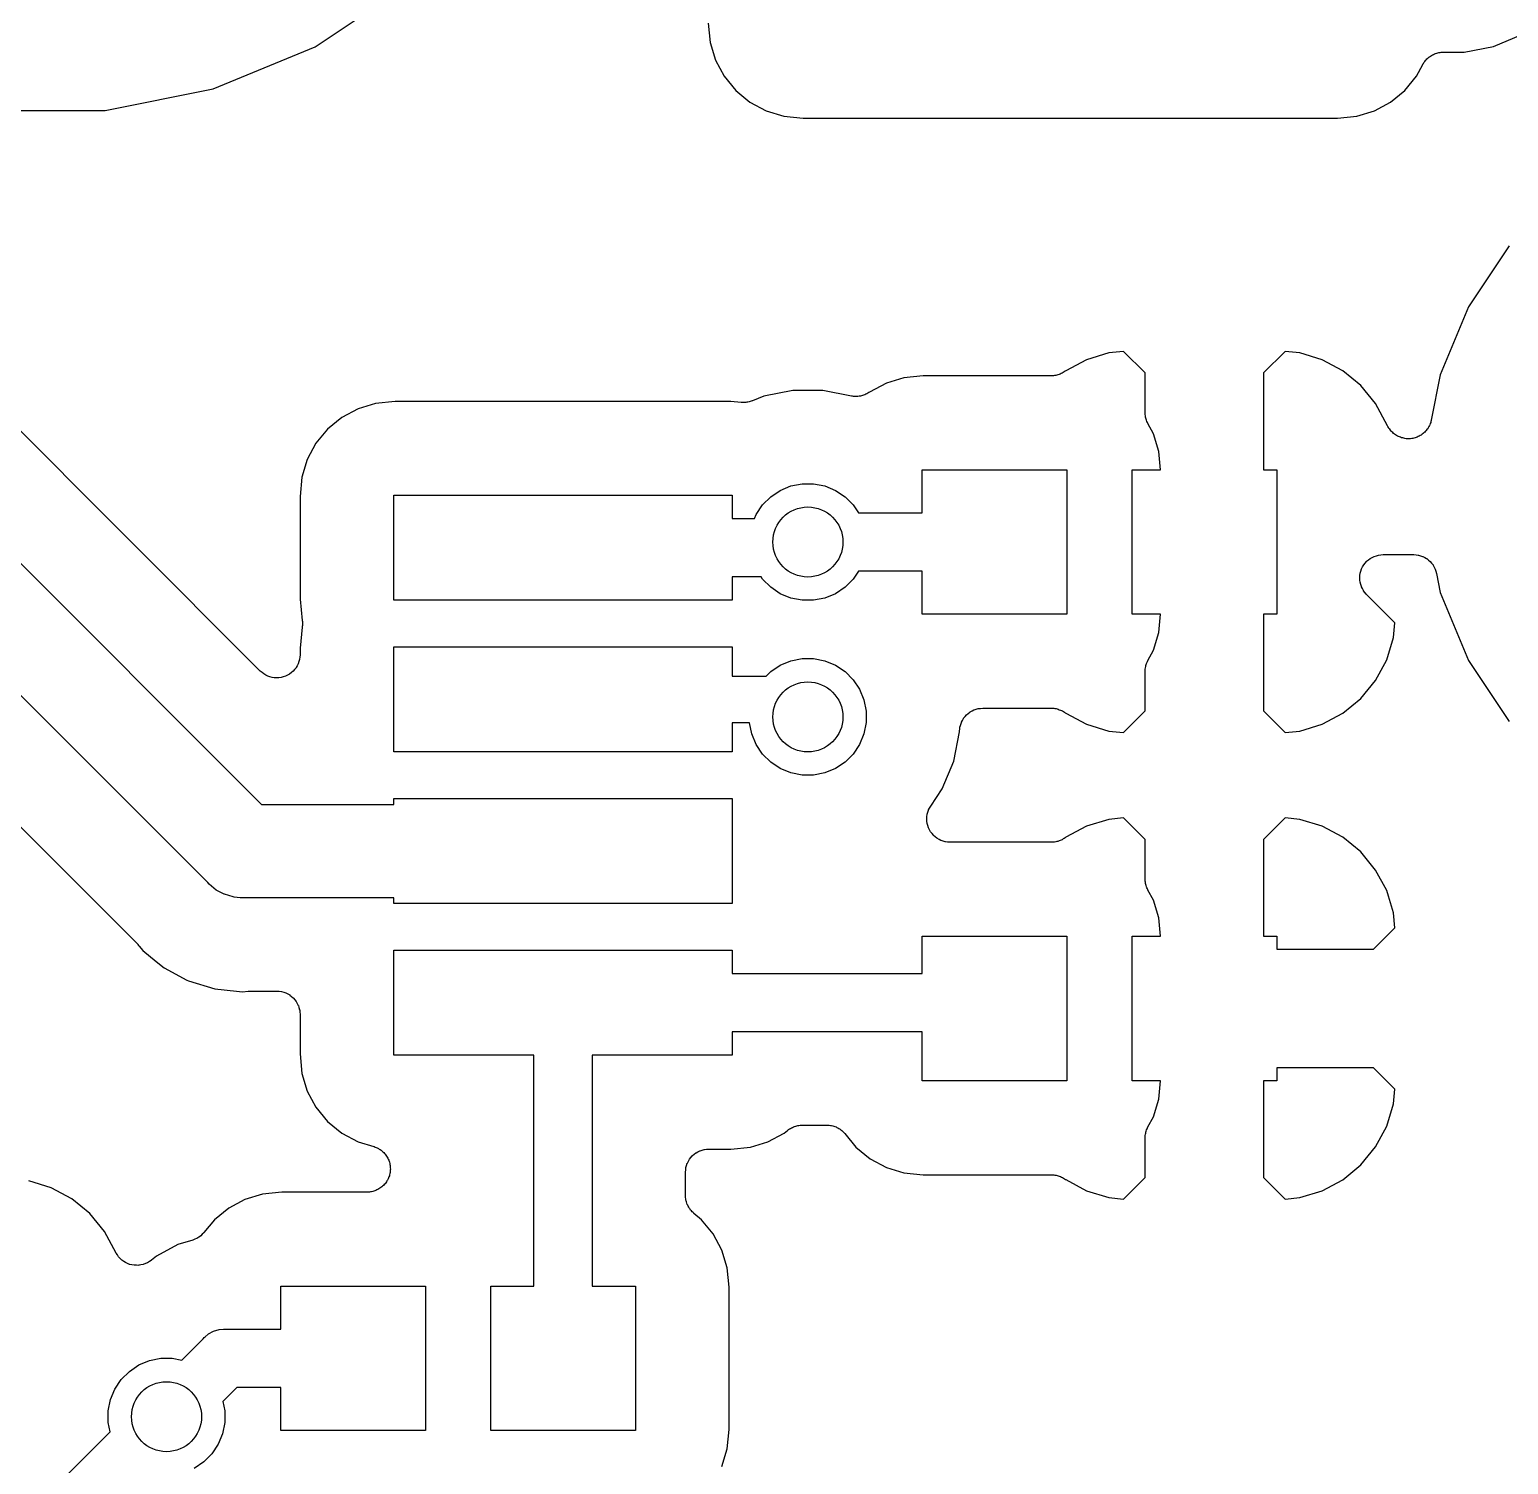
# Model space of a CAD drawing. Extents: x 4.8 to 7.88, y -6.14 to -3.94.
# Drawn here: x 6.0792 to 6.3289, y -5.3033 to -5.0611 of the extents above; entities that cross this region are included whole.
import ezdxf

# ---------------------------------------------------------------- set-up
doc = ezdxf.new("R2010")
doc.units = 0
doc.header["$MEASUREMENT"] = 0
doc.layers.add('BLACK', color=7, linetype='CONTINUOUS')

msp = doc.modelspace()

# ---------------------------------------------------------------- linework, layer by layer
at = {"layer": 'BLACK', "linetype": 'CONTINUOUS'}
for p, q in [((6.11818, -5.16942), (5.97271, -5.02394)), ((5.96057, -5.03408), (6.11842, -5.19193)), ((6.10932, -5.2051), (5.95571, -5.05149)), ((6.12743, -5.06405), (6.14291, -5.05371)), ((6.1938, -5.06004), (6.19413, -5.06332)), ((6.32636, -5.06398), (6.33102, -5.06205)), ((6.11024, -5.07117), (6.12743, -5.06405)), ((6.19413, -5.06332), (6.19503, -5.06629)), ((6.31678, -5.06512), (6.31696, -5.06509)), ((6.31696, -5.06509), (6.31712, -5.06504)), ((6.31712, -5.06504), (6.31733, -5.06502)), ((6.31733, -5.06502), (6.31754, -5.06498)), ((6.31754, -5.06498), (6.31771, -5.06498)), ((6.31771, -5.06498), (6.31789, -5.06496)), ((6.31789, -5.06496), (6.32142, -5.06496)), ((6.32142, -5.06496), (6.32636, -5.06398)), ((6.19503, -5.06629), (6.19649, -5.06903)), ((6.31335, -5.06903), (6.31442, -5.06704)), ((6.31442, -5.06704), (6.31444, -5.06699)), ((6.31444, -5.06699), (6.31454, -5.06685)), ((6.31454, -5.06685), (6.31462, -5.0667)), ((6.31462, -5.0667), (6.31476, -5.06653)), ((6.31476, -5.06653), (6.31488, -5.06636)), ((6.31488, -5.06636), (6.315, -5.06624)), ((6.315, -5.06624), (6.31511, -5.0661)), ((6.31511, -5.0661), (6.31528, -5.06597)), ((6.31528, -5.06597), (6.31543, -5.06582)), ((6.31543, -5.06582), (6.31557, -5.06573)), ((6.31557, -5.06573), (6.31571, -5.06562)), ((6.31571, -5.06562), (6.31589, -5.06552)), ((6.31589, -5.06552), (6.31607, -5.0654)), ((6.31607, -5.0654), (6.31623, -5.06534)), ((6.31623, -5.06534), (6.31639, -5.06526)), ((6.31639, -5.06526), (6.31659, -5.0652)), ((6.31659, -5.0652), (6.31678, -5.06512)), ((6.19649, -5.06903), (6.19846, -5.07143)), ((6.31139, -5.07143), (6.31335, -5.06903)), ((6.09198, -5.0748), (6.11024, -5.07117)), ((6.19846, -5.07143), (6.20085, -5.07339)), ((6.30899, -5.07339), (6.31139, -5.07143)), ((6.07337, -5.0748), (6.09198, -5.0748)), ((6.20085, -5.07339), (6.20359, -5.07486)), ((6.20359, -5.07486), (6.20656, -5.07576)), ((6.30328, -5.07576), (6.30625, -5.07486)), ((6.30625, -5.07486), (6.30899, -5.07339)), ((6.20656, -5.07576), (6.20984, -5.07608)), ((6.20984, -5.07608), (6.3, -5.07608)), ((6.3, -5.07608), (6.30328, -5.07576)), ((6.32902, -5.09764), (6.32213, -5.10796)), ((6.32213, -5.10796), (6.31738, -5.11942)), ((6.25766, -5.11687), (6.25419, -5.11872)), ((6.26143, -5.11572), (6.25766, -5.11687)), ((6.26392, -5.11548), (6.26143, -5.11572)), ((6.26756, -5.11911), (6.26392, -5.11548)), ((6.29119, -5.11548), (6.28756, -5.11911)), ((6.29368, -5.11572), (6.29119, -5.11548)), ((6.29745, -5.11687), (6.29368, -5.11572)), ((6.30093, -5.11872), (6.29745, -5.11687)), ((6.22683, -5.11991), (6.22387, -5.12081)), ((6.23011, -5.11959), (6.22683, -5.11991)), ((6.25172, -5.11959), (6.23011, -5.11959)), ((6.25189, -5.11957), (6.25172, -5.11959)), ((6.25207, -5.11957), (6.25189, -5.11957)), ((6.25228, -5.11954), (6.25207, -5.11957)), ((6.25249, -5.11951), (6.25228, -5.11954)), ((6.25265, -5.11947), (6.25249, -5.11951)), ((6.25282, -5.11943), (6.25265, -5.11947)), ((6.25302, -5.11935), (6.25282, -5.11943)), ((6.25322, -5.11929), (6.25302, -5.11935)), ((6.25338, -5.11921), (6.25322, -5.11929)), ((6.25353, -5.11915), (6.25338, -5.11921)), ((6.25371, -5.11903), (6.25353, -5.11915)), ((6.2539, -5.11893), (6.25371, -5.11903)), ((6.25404, -5.11882), (6.2539, -5.11893)), ((6.25418, -5.11873), (6.25404, -5.11882)), ((6.25419, -5.11872), (6.25418, -5.11873)), ((6.26756, -5.12579), (6.26756, -5.11911)), ((6.28756, -5.11911), (6.28756, -5.13543)), ((6.30397, -5.12122), (6.30093, -5.11872)), ((6.31738, -5.11942), (6.31586, -5.12705)), ((6.20811, -5.12205), (6.20317, -5.12303)), ((6.21315, -5.12205), (6.20811, -5.12205)), ((6.21797, -5.12301), (6.21315, -5.12205)), ((6.22091, -5.12243), (6.22073, -5.12253)), ((6.22104, -5.12232), (6.22091, -5.12243)), ((6.22387, -5.12081), (6.22104, -5.12232)), ((6.30647, -5.12427), (6.30397, -5.12122)), ((6.13766, -5.12424), (6.13469, -5.12514)), ((6.14094, -5.12392), (6.13766, -5.12424)), ((6.19764, -5.12392), (6.14094, -5.12392)), ((6.19939, -5.12409), (6.19764, -5.12392)), ((6.19956, -5.12409), (6.19939, -5.12409)), ((6.19973, -5.12411), (6.19956, -5.12409)), ((6.19994, -5.12409), (6.19973, -5.12411)), ((6.20016, -5.12409), (6.19994, -5.12409)), ((6.20032, -5.12406), (6.20016, -5.12409)), ((6.20049, -5.12405), (6.20032, -5.12406)), ((6.2007, -5.12399), (6.20049, -5.12405)), ((6.20091, -5.12394), (6.2007, -5.12399)), ((6.20107, -5.12388), (6.20091, -5.12394)), ((6.20123, -5.12383), (6.20107, -5.12388)), ((6.20128, -5.12381), (6.20123, -5.12383)), ((6.20317, -5.12303), (6.20128, -5.12381)), ((6.21814, -5.12302), (6.21797, -5.12301)), ((6.21831, -5.12306), (6.21814, -5.12302)), ((6.21852, -5.12306), (6.21831, -5.12306)), ((6.21874, -5.12308), (6.21852, -5.12306)), ((6.21891, -5.12306), (6.21874, -5.12308)), ((6.21908, -5.12307), (6.21891, -5.12306)), ((6.21929, -5.12303), (6.21908, -5.12307)), ((6.2195, -5.12301), (6.21929, -5.12303)), ((6.21967, -5.12296), (6.2195, -5.12301)), ((6.21984, -5.12293), (6.21967, -5.12296)), ((6.22003, -5.12285), (6.21984, -5.12293)), ((6.22024, -5.12279), (6.22003, -5.12285)), ((6.22039, -5.12271), (6.22024, -5.12279)), ((6.22055, -5.12264), (6.22039, -5.12271)), ((6.22073, -5.12253), (6.22055, -5.12264)), ((6.30849, -5.12803), (6.30647, -5.12427)), ((6.13196, -5.12661), (6.12956, -5.12857)), ((6.13469, -5.12514), (6.13196, -5.12661)), ((6.26758, -5.12596), (6.26756, -5.12579)), ((6.26757, -5.12613), (6.26758, -5.12596)), ((6.26761, -5.12634), (6.26757, -5.12613)), ((6.26763, -5.12655), (6.26761, -5.12634)), ((6.26768, -5.12672), (6.26763, -5.12655)), ((6.26771, -5.12688), (6.26768, -5.12672)), ((6.26779, -5.12708), (6.26771, -5.12688)), ((6.26786, -5.12729), (6.26779, -5.12708)), ((6.26794, -5.12744), (6.26786, -5.12729)), ((6.268, -5.1276), (6.26794, -5.12744)), ((6.31576, -5.12747), (6.31568, -5.12765)), ((6.3158, -5.12728), (6.31576, -5.12747)), ((6.31585, -5.12711), (6.3158, -5.12728)), ((6.31586, -5.12705), (6.31585, -5.12711)), ((6.12956, -5.12857), (6.12759, -5.13097)), ((6.26802, -5.12764), (6.268, -5.1276)), ((6.26895, -5.12938), (6.26802, -5.12764)), ((6.26985, -5.13235), (6.26895, -5.12938)), ((6.30853, -5.12814), (6.30849, -5.12803)), ((6.30863, -5.12829), (6.30853, -5.12814)), ((6.30872, -5.12846), (6.30863, -5.12829)), ((6.30885, -5.12861), (6.30872, -5.12846)), ((6.30896, -5.12878), (6.30885, -5.12861)), ((6.30909, -5.12891), (6.30896, -5.12878)), ((6.30921, -5.12905), (6.30909, -5.12891)), ((6.30936, -5.12918), (6.30921, -5.12905)), ((6.3095, -5.12932), (6.30936, -5.12918)), ((6.30965, -5.12943), (6.3095, -5.12932)), ((6.3098, -5.12955), (6.30965, -5.12943)), ((6.30997, -5.12964), (6.3098, -5.12955)), ((6.31014, -5.12975), (6.30997, -5.12964)), ((6.31031, -5.12982), (6.31014, -5.12975)), ((6.31047, -5.12991), (6.31031, -5.12982)), ((6.31066, -5.12997), (6.31047, -5.12991)), ((6.31084, -5.13005), (6.31066, -5.12997)), ((6.31329, -5.12999), (6.31312, -5.13006)), ((6.31347, -5.12993), (6.31329, -5.12999)), ((6.31365, -5.12984), (6.31347, -5.12993)), ((6.31383, -5.12977), (6.31365, -5.12984)), ((6.31399, -5.12967), (6.31383, -5.12977)), ((6.31416, -5.12958), (6.31399, -5.12967)), ((6.31431, -5.12946), (6.31416, -5.12958)), ((6.31447, -5.12935), (6.31431, -5.12946)), ((6.31461, -5.12922), (6.31447, -5.12935)), ((6.31475, -5.1291), (6.31461, -5.12922)), ((6.31488, -5.12895), (6.31475, -5.1291)), ((6.31502, -5.12881), (6.31488, -5.12895)), ((6.31513, -5.12865), (6.31502, -5.12881)), ((6.31525, -5.12851), (6.31513, -5.12865)), ((6.31534, -5.12834), (6.31525, -5.12851)), ((6.31546, -5.12817), (6.31534, -5.12834)), ((6.31553, -5.128), (6.31546, -5.12817)), ((6.31562, -5.12784), (6.31553, -5.128)), ((6.31568, -5.12765), (6.31562, -5.12784)), ((6.12759, -5.13097), (6.12613, -5.13371)), ((6.27015, -5.13543), (6.26985, -5.13235)), ((6.31103, -5.13008), (6.31084, -5.13005)), ((6.31121, -5.13014), (6.31103, -5.13008)), ((6.3114, -5.13016), (6.31121, -5.13014)), ((6.3116, -5.1302), (6.3114, -5.13016)), ((6.31178, -5.1302), (6.3116, -5.1302)), ((6.31197, -5.13022), (6.31178, -5.1302)), ((6.31217, -5.1302), (6.31197, -5.13022)), ((6.31237, -5.1302), (6.31217, -5.1302)), ((6.31255, -5.13017), (6.31237, -5.1302)), ((6.31274, -5.13015), (6.31255, -5.13017)), ((6.31293, -5.1301), (6.31274, -5.13015)), ((6.31312, -5.13006), (6.31293, -5.1301)), ((6.12613, -5.13371), (6.12523, -5.13668)), ((6.12523, -5.13668), (6.1249, -5.13996)), ((6.22992, -5.14272), (6.22992, -5.13543)), ((6.22992, -5.13543), (6.25433, -5.13543)), ((6.25433, -5.13543), (6.25433, -5.15984)), ((6.26535, -5.15984), (6.26535, -5.13543)), ((6.26535, -5.13543), (6.27015, -5.13543)), ((6.28756, -5.13543), (6.28976, -5.13543)), ((6.28976, -5.13543), (6.28976, -5.15984)), ((6.1249, -5.13996), (6.1249, -5.15729)), ((6.14075, -5.15748), (6.14075, -5.13976)), ((6.14075, -5.13976), (6.19783, -5.13976)), ((6.19783, -5.13976), (6.19783, -5.1437)), ((6.20436, -5.13999), (6.20597, -5.13892)), ((6.20597, -5.13892), (6.20776, -5.13817)), ((6.20776, -5.13817), (6.20966, -5.1378)), ((6.20966, -5.1378), (6.2116, -5.1378)), ((6.2116, -5.1378), (6.2135, -5.13817)), ((6.2135, -5.13817), (6.21529, -5.13892)), ((6.21529, -5.13892), (6.2169, -5.13999)), ((6.20191, -5.14298), (6.20298, -5.14136)), ((6.20298, -5.14136), (6.20436, -5.13999)), ((6.2169, -5.13999), (6.21828, -5.14136)), ((6.21828, -5.14136), (6.21918, -5.14272)), ((6.19783, -5.1437), (6.20161, -5.1437)), ((6.20161, -5.1437), (6.20191, -5.14298)), ((6.21918, -5.14272), (6.22992, -5.14272)), ((6.30623, -5.15006), (6.30659, -5.14995)), ((6.30659, -5.14995), (6.30695, -5.14984)), ((6.30695, -5.14984), (6.30696, -5.14984)), ((6.30696, -5.14984), (6.30697, -5.14984)), ((6.30697, -5.14984), (6.30734, -5.1498)), ((6.30734, -5.1498), (6.30772, -5.14976)), ((6.30772, -5.14976), (6.31288, -5.14976)), ((6.31288, -5.14976), (6.3129, -5.14976)), ((6.3129, -5.14976), (6.3129, -5.14976)), ((6.3129, -5.14976), (6.3129, -5.14976)), ((6.3129, -5.14976), (6.31293, -5.14976)), ((6.31293, -5.14976), (6.3133, -5.14981)), ((6.3133, -5.14981), (6.31366, -5.14984)), ((6.31366, -5.14984), (6.31368, -5.14985)), ((6.31368, -5.14985), (6.31369, -5.14985)), ((6.31369, -5.14985), (6.31405, -5.14996)), ((6.31405, -5.14996), (6.3144, -5.15007)), ((6.30397, -5.15254), (6.30409, -5.15218)), ((6.30409, -5.15216), (6.30427, -5.15183)), ((6.30409, -5.15217), (6.30409, -5.15216)), ((6.30409, -5.15218), (6.30409, -5.15217)), ((6.30427, -5.15183), (6.30445, -5.1515)), ((6.30445, -5.1515), (6.30446, -5.15149)), ((6.30446, -5.15149), (6.30471, -5.15119)), ((6.30446, -5.15149), (6.30446, -5.15149)), ((6.30471, -5.15119), (6.30494, -5.15091)), ((6.30494, -5.15091), (6.30495, -5.1509)), ((6.30495, -5.1509), (6.30525, -5.15066)), ((6.30495, -5.1509), (6.30495, -5.1509)), ((6.30525, -5.15066), (6.30554, -5.15042)), ((6.30554, -5.15042), (6.30555, -5.15041)), ((6.30554, -5.15042), (6.30554, -5.15042)), ((6.30555, -5.15041), (6.30588, -5.15024)), ((6.30588, -5.15024), (6.30622, -5.15006)), ((6.30622, -5.15006), (6.30622, -5.15006)), ((6.30622, -5.15006), (6.30623, -5.15006)), ((6.3144, -5.15007), (6.31441, -5.15008)), ((6.31441, -5.15008), (6.31443, -5.15008)), ((6.31443, -5.15008), (6.31475, -5.15026)), ((6.31475, -5.15026), (6.31507, -5.15044)), ((6.31507, -5.15044), (6.31509, -5.15044)), ((6.31509, -5.15044), (6.3151, -5.15045)), ((6.3151, -5.15045), (6.31538, -5.15069)), ((6.31538, -5.15069), (6.31567, -5.15092)), ((6.31567, -5.15092), (6.31568, -5.15094)), ((6.31568, -5.15094), (6.31569, -5.15095)), ((6.31569, -5.15095), (6.31592, -5.15123)), ((6.31592, -5.15123), (6.31615, -5.15152)), ((6.31615, -5.15152), (6.31616, -5.15153)), ((6.31616, -5.15153), (6.31617, -5.15155)), ((6.31617, -5.15155), (6.31634, -5.15187)), ((6.31634, -5.15187), (6.31651, -5.1522)), ((6.31651, -5.1522), (6.31652, -5.15221)), ((6.31652, -5.15221), (6.31653, -5.15223)), ((6.31653, -5.15223), (6.31663, -5.15258)), ((6.20274, -5.15354), (6.19783, -5.15354)), ((6.19783, -5.15354), (6.19783, -5.15748)), ((6.20298, -5.15391), (6.20274, -5.15354)), ((6.20436, -5.15528), (6.20298, -5.15391)), ((6.21828, -5.15391), (6.2169, -5.15528)), ((6.21918, -5.15256), (6.21828, -5.15391)), ((6.22992, -5.15256), (6.21918, -5.15256)), ((6.22992, -5.15984), (6.22992, -5.15256)), ((6.30378, -5.15366), (6.30382, -5.15329)), ((6.30378, -5.15367), (6.30378, -5.15366)), ((6.30381, -5.15406), (6.30378, -5.15367)), ((6.30378, -5.15367), (6.30378, -5.15367)), ((6.30385, -5.15443), (6.30381, -5.15406)), ((6.30382, -5.15329), (6.30386, -5.15291)), ((6.30385, -5.15444), (6.30385, -5.15443)), ((6.30385, -5.15443), (6.30385, -5.15443)), ((6.30396, -5.1548), (6.30385, -5.15444)), ((6.30386, -5.1529), (6.30397, -5.15254)), ((6.30386, -5.15291), (6.30386, -5.1529)), ((6.30386, -5.1529), (6.30386, -5.1529)), ((6.30406, -5.15516), (6.30396, -5.1548)), ((6.31663, -5.15258), (6.31674, -5.15293)), ((6.31674, -5.15293), (6.31738, -5.15617)), ((6.1249, -5.15729), (6.12526, -5.16088)), ((6.20597, -5.15636), (6.20436, -5.15528)), ((6.20776, -5.1571), (6.20597, -5.15636)), ((6.20966, -5.15748), (6.20776, -5.1571)), ((6.2135, -5.1571), (6.2116, -5.15748)), ((6.21529, -5.15636), (6.2135, -5.1571)), ((6.2169, -5.15528), (6.21529, -5.15636)), ((6.30406, -5.15517), (6.30406, -5.15516)), ((6.30407, -5.15518), (6.30406, -5.15517)), ((6.30424, -5.1555), (6.30407, -5.15518)), ((6.30441, -5.15585), (6.30424, -5.1555)), ((6.30442, -5.15585), (6.30441, -5.15585)), ((6.30442, -5.15586), (6.30442, -5.15585)), ((6.30466, -5.15615), (6.30442, -5.15586)), ((6.30489, -5.15645), (6.30466, -5.15615)), ((6.3049, -5.15645), (6.30489, -5.15645)), ((6.3049, -5.15646), (6.3049, -5.15645)), ((6.30493, -5.15648), (6.3049, -5.15646)), ((6.3049, -5.15646), (6.3049, -5.15646)), ((6.30972, -5.16127), (6.30493, -5.15648)), ((6.31738, -5.15617), (6.32213, -5.16763)), ((6.19783, -5.15748), (6.14075, -5.15748)), ((6.2116, -5.15748), (6.20966, -5.15748)), ((6.25433, -5.15984), (6.22992, -5.15984)), ((6.27015, -5.15984), (6.26535, -5.15984)), ((6.26985, -5.16293), (6.27015, -5.15984)), ((6.28976, -5.15984), (6.28756, -5.15984)), ((6.28756, -5.15984), (6.28756, -5.17616)), ((6.12526, -5.16199), (6.1249, -5.16555)), ((6.12526, -5.16088), (6.12529, -5.16104)), ((6.12528, -5.16185), (6.12526, -5.16199)), ((6.12529, -5.16181), (6.12528, -5.16183)), ((6.12528, -5.16183), (6.12528, -5.16185)), ((6.12529, -5.16104), (6.12529, -5.16106)), ((6.12529, -5.16106), (6.12529, -5.16108)), ((6.12529, -5.16108), (6.12529, -5.16144)), ((6.12529, -5.16144), (6.12529, -5.16181)), ((6.30947, -5.16376), (6.30972, -5.16127)), ((6.26895, -5.1659), (6.26985, -5.16293)), ((6.30833, -5.16753), (6.30947, -5.16376)), ((6.12486, -5.16708), (6.12482, -5.16744)), ((6.12482, -5.16744), (6.12482, -5.16745)), ((6.1249, -5.16669), (6.12486, -5.16708)), ((6.1249, -5.16555), (6.1249, -5.16664)), ((6.1249, -5.16664), (6.1249, -5.16668)), ((6.1249, -5.16668), (6.1249, -5.16668)), ((6.1249, -5.16668), (6.1249, -5.16668)), ((6.1249, -5.16668), (6.1249, -5.16669)), ((6.14075, -5.18307), (6.14075, -5.16535)), ((6.14075, -5.16535), (6.19783, -5.16535)), ((6.19783, -5.16535), (6.19783, -5.17028)), ((6.20776, -5.1677), (6.20966, -5.16732)), ((6.20966, -5.16732), (6.2116, -5.16732)), ((6.2116, -5.16732), (6.2135, -5.1677)), ((6.26802, -5.16763), (6.26895, -5.1659)), ((6.11848, -5.16966), (6.11818, -5.16942)), ((6.11877, -5.1699), (6.11848, -5.16966)), ((6.11877, -5.16991), (6.11877, -5.1699)), ((6.11878, -5.16991), (6.11877, -5.16991)), ((6.11911, -5.17009), (6.11878, -5.16991)), ((6.12312, -5.16993), (6.12279, -5.17011)), ((6.12313, -5.16993), (6.12312, -5.16993)), ((6.12344, -5.16968), (6.12313, -5.16993)), ((6.12313, -5.16993), (6.12313, -5.16993)), ((6.12372, -5.16945), (6.12344, -5.16968)), ((6.12373, -5.16945), (6.12372, -5.16945)), ((6.12398, -5.16915), (6.12373, -5.16944)), ((6.12373, -5.16944), (6.12373, -5.16945)), ((6.12422, -5.16886), (6.12398, -5.16915)), ((6.1244, -5.16853), (6.12422, -5.16885)), ((6.12422, -5.16885), (6.12422, -5.16886)), ((6.12422, -5.16886), (6.12422, -5.16886)), ((6.12459, -5.16819), (6.1244, -5.16853)), ((6.1247, -5.16783), (6.12459, -5.16818)), ((6.12459, -5.16818), (6.12459, -5.16818)), ((6.12459, -5.16818), (6.12459, -5.16819)), ((6.12482, -5.16746), (6.1247, -5.16783)), ((6.12482, -5.16745), (6.12482, -5.16746)), ((6.2036, -5.17028), (6.20436, -5.16952)), ((6.20436, -5.16952), (6.20597, -5.16844)), ((6.20597, -5.16844), (6.20776, -5.1677)), ((6.2135, -5.1677), (6.21529, -5.16844)), ((6.21529, -5.16844), (6.2169, -5.16952)), ((6.2169, -5.16952), (6.21828, -5.17089)), ((6.26756, -5.16943), (6.26758, -5.16926)), ((6.26756, -5.16949), (6.26756, -5.16943)), ((6.26756, -5.17616), (6.26756, -5.16949)), ((6.26758, -5.16909), (6.26762, -5.16888)), ((6.26758, -5.16926), (6.26758, -5.16909)), ((6.26762, -5.16888), (6.26765, -5.16867)), ((6.26765, -5.16867), (6.2677, -5.16851)), ((6.2677, -5.16851), (6.26773, -5.16834)), ((6.26773, -5.16834), (6.26781, -5.16814)), ((6.26781, -5.16814), (6.26788, -5.16794)), ((6.26788, -5.16794), (6.26796, -5.16779)), ((6.26796, -5.16779), (6.26802, -5.16763)), ((6.30647, -5.17101), (6.30833, -5.16753)), ((6.32213, -5.16763), (6.32902, -5.17795)), ((6.11944, -5.17027), (6.11911, -5.17009)), ((6.11945, -5.17027), (6.11944, -5.17027)), ((6.11981, -5.17038), (6.11945, -5.17027)), ((6.11945, -5.17027), (6.11945, -5.17027)), ((6.12018, -5.1705), (6.11981, -5.17038)), ((6.12019, -5.1705), (6.12018, -5.1705)), ((6.12018, -5.1705), (6.12018, -5.1705)), ((6.12056, -5.17054), (6.12019, -5.1705)), ((6.12094, -5.17058), (6.12056, -5.17054)), ((6.12095, -5.17058), (6.12094, -5.17058)), ((6.12133, -5.17054), (6.12095, -5.17058)), ((6.12095, -5.17058), (6.12095, -5.17058)), ((6.12171, -5.17051), (6.12133, -5.17054)), ((6.12172, -5.1705), (6.12171, -5.1705)), ((6.12171, -5.1705), (6.12171, -5.17051)), ((6.12208, -5.1704), (6.12172, -5.1705)), ((6.12244, -5.17029), (6.12208, -5.1704)), ((6.12245, -5.17029), (6.12244, -5.17029)), ((6.12246, -5.17028), (6.12245, -5.17029)), ((6.12279, -5.17011), (6.12246, -5.17028)), ((6.19783, -5.17028), (6.2036, -5.17028)), ((6.21828, -5.17089), (6.21935, -5.1725)), ((6.30397, -5.17405), (6.30647, -5.17101)), ((6.21935, -5.1725), (6.22009, -5.17429)), ((6.22009, -5.17429), (6.22047, -5.1762)), ((6.30093, -5.17655), (6.30397, -5.17405)), ((6.22047, -5.1762), (6.22047, -5.17813)), ((6.23672, -5.17775), (6.23689, -5.17742)), ((6.23689, -5.17742), (6.2369, -5.17741)), ((6.2369, -5.17741), (6.23691, -5.1774)), ((6.23691, -5.1774), (6.23715, -5.17711)), ((6.23715, -5.17711), (6.23738, -5.17683)), ((6.23738, -5.17683), (6.23739, -5.17682)), ((6.23739, -5.17682), (6.2374, -5.17681)), ((6.2374, -5.17681), (6.23769, -5.17658)), ((6.23769, -5.17658), (6.23798, -5.17634)), ((6.23798, -5.17634), (6.23799, -5.17634)), ((6.23799, -5.17634), (6.238, -5.17633)), ((6.238, -5.17633), (6.23833, -5.17616)), ((6.23833, -5.17616), (6.23866, -5.17598)), ((6.23866, -5.17598), (6.23867, -5.17598)), ((6.23867, -5.17598), (6.23868, -5.17597)), ((6.23868, -5.17597), (6.23904, -5.17587)), ((6.23904, -5.17587), (6.23939, -5.17576)), ((6.23939, -5.17576), (6.23941, -5.17576)), ((6.23941, -5.17576), (6.23942, -5.17576)), ((6.23942, -5.17576), (6.23979, -5.17572)), ((6.23979, -5.17572), (6.24016, -5.17569)), ((6.24016, -5.17569), (6.25172, -5.17569)), ((6.25172, -5.17569), (6.25178, -5.17569)), ((6.25178, -5.17569), (6.25195, -5.17571)), ((6.25195, -5.17571), (6.25212, -5.17571)), ((6.25212, -5.17571), (6.25233, -5.17575)), ((6.25233, -5.17575), (6.25254, -5.17577)), ((6.25254, -5.17577), (6.25271, -5.17582)), ((6.25271, -5.17582), (6.25287, -5.17586)), ((6.25287, -5.17586), (6.25307, -5.17594)), ((6.25307, -5.17594), (6.25328, -5.176)), ((6.25328, -5.176), (6.25343, -5.17609)), ((6.25343, -5.17609), (6.25358, -5.17615)), ((6.25358, -5.17615), (6.25376, -5.17627)), ((6.25376, -5.17627), (6.25395, -5.17637)), ((6.25395, -5.17637), (6.25408, -5.17648)), ((6.25408, -5.17648), (6.25415, -5.17653)), ((6.25415, -5.17653), (6.25766, -5.17841)), ((6.26392, -5.1798), (6.26756, -5.17616)), ((6.28756, -5.17616), (6.29119, -5.1798)), ((6.29745, -5.17841), (6.30093, -5.17655)), ((6.20079, -5.17815), (6.19783, -5.17815)), ((6.19783, -5.17815), (6.19783, -5.18307)), ((6.20117, -5.18004), (6.20079, -5.17815)), ((6.22047, -5.17813), (6.22009, -5.18004)), ((6.23524, -5.18463), (6.23622, -5.17969)), ((6.23622, -5.17957), (6.23626, -5.1792)), ((6.23622, -5.17959), (6.23622, -5.17957)), ((6.23622, -5.1796), (6.23622, -5.17959)), ((6.23622, -5.17962), (6.23622, -5.1796)), ((6.23622, -5.1796), (6.23622, -5.1796)), ((6.23622, -5.17969), (6.23622, -5.17962)), ((6.23626, -5.1792), (6.2363, -5.17883)), ((6.2363, -5.17882), (6.23631, -5.1788)), ((6.2363, -5.17883), (6.2363, -5.17882)), ((6.23631, -5.1788), (6.23642, -5.17845)), ((6.23642, -5.17845), (6.23653, -5.1781)), ((6.23653, -5.17809), (6.23654, -5.17807)), ((6.23653, -5.1781), (6.23653, -5.17809)), ((6.23654, -5.17807), (6.23672, -5.17775)), ((6.25766, -5.17841), (6.26143, -5.17955)), ((6.26143, -5.17955), (6.26392, -5.1798)), ((6.29119, -5.1798), (6.29368, -5.17955)), ((6.29368, -5.17955), (6.29745, -5.17841)), ((6.20191, -5.18183), (6.20117, -5.18004)), ((6.20298, -5.18344), (6.20191, -5.18183)), ((6.21935, -5.18183), (6.21828, -5.18344)), ((6.22009, -5.18004), (6.21935, -5.18183)), ((6.19783, -5.18307), (6.14075, -5.18307)), ((6.20436, -5.18481), (6.20298, -5.18344)), ((6.20597, -5.18589), (6.20436, -5.18481)), ((6.2169, -5.18481), (6.21529, -5.18589)), ((6.21828, -5.18344), (6.2169, -5.18481)), ((6.23331, -5.18929), (6.23524, -5.18463)), ((6.20776, -5.18663), (6.20597, -5.18589)), ((6.20966, -5.18701), (6.20776, -5.18663)), ((6.2116, -5.18701), (6.20966, -5.18701)), ((6.2135, -5.18663), (6.2116, -5.18701)), ((6.21529, -5.18589), (6.2135, -5.18663)), ((6.07148, -5.18953), (6.0975, -5.21555)), ((6.23136, -5.19221), (6.23331, -5.18929)), ((6.11842, -5.19193), (6.14075, -5.19193)), ((6.14075, -5.19193), (6.14075, -5.19094)), ((6.14075, -5.19094), (6.19783, -5.19094)), ((6.19783, -5.19094), (6.19783, -5.20866)), ((6.23118, -5.19254), (6.23136, -5.19221)), ((6.23069, -5.19437), (6.23073, -5.19399)), ((6.23069, -5.19438), (6.2307, -5.19437)), ((6.2307, -5.19437), (6.23069, -5.19437)), ((6.23073, -5.19475), (6.23069, -5.19438)), ((6.23073, -5.19399), (6.23077, -5.19362)), ((6.23076, -5.19513), (6.23073, -5.19475)), ((6.23077, -5.1936), (6.23089, -5.19324)), ((6.23077, -5.19361), (6.23077, -5.1936)), ((6.23077, -5.19362), (6.23077, -5.19361)), ((6.23089, -5.19324), (6.231, -5.19288)), ((6.231, -5.19287), (6.23118, -5.19254)), ((6.231, -5.19288), (6.231, -5.19287)), ((6.231, -5.19288), (6.231, -5.19288)), ((6.26143, -5.19446), (6.25766, -5.19561)), ((6.26392, -5.19422), (6.26143, -5.19446)), ((6.26756, -5.19785), (6.26392, -5.19422)), ((6.29119, -5.19422), (6.28756, -5.19785)), ((6.29368, -5.19446), (6.29119, -5.19422)), ((6.29745, -5.19561), (6.29368, -5.19446)), ((6.23077, -5.19514), (6.23076, -5.19513)), ((6.23077, -5.19515), (6.23077, -5.19514)), ((6.23088, -5.19551), (6.23077, -5.19515)), ((6.23098, -5.19587), (6.23088, -5.19551)), ((6.23098, -5.19588), (6.23098, -5.19587)), ((6.23099, -5.19588), (6.23098, -5.19588)), ((6.23117, -5.19622), (6.23099, -5.19588)), ((6.23134, -5.19655), (6.23117, -5.19622)), ((6.23134, -5.19656), (6.23134, -5.19655)), ((6.23135, -5.19656), (6.23134, -5.19656)), ((6.23159, -5.19686), (6.23135, -5.19656)), ((6.23182, -5.19715), (6.23159, -5.19686)), ((6.23183, -5.19716), (6.23182, -5.19715)), ((6.23182, -5.19715), (6.23182, -5.19715)), ((6.23212, -5.1974), (6.23183, -5.19716)), ((6.23241, -5.19764), (6.23212, -5.1974)), ((6.25766, -5.19561), (6.25419, -5.19746)), ((6.30093, -5.19746), (6.29745, -5.19561)), ((6.23241, -5.19765), (6.23241, -5.19764)), ((6.23242, -5.19765), (6.23241, -5.19765)), ((6.23276, -5.19783), (6.23242, -5.19765)), ((6.23308, -5.19801), (6.23276, -5.19783)), ((6.23309, -5.19801), (6.23308, -5.19801)), ((6.2331, -5.19802), (6.23309, -5.19801)), ((6.23345, -5.19813), (6.2331, -5.19802)), ((6.23381, -5.19824), (6.23345, -5.19813)), ((6.23382, -5.19824), (6.23381, -5.19824)), ((6.23383, -5.19825), (6.23382, -5.19824)), ((6.2342, -5.19829), (6.23383, -5.19825)), ((6.23458, -5.19833), (6.2342, -5.19829)), ((6.23459, -5.19833), (6.23458, -5.19833)), ((6.23463, -5.19833), (6.23459, -5.19833)), ((6.23459, -5.19833), (6.23459, -5.19833)), ((6.23459, -5.19833), (6.23459, -5.19833)), ((6.25172, -5.19833), (6.23463, -5.19833)), ((6.25189, -5.19831), (6.25172, -5.19833)), ((6.25207, -5.19832), (6.25189, -5.19831)), ((6.25228, -5.19828), (6.25207, -5.19832)), ((6.25249, -5.19825), (6.25228, -5.19828)), ((6.25265, -5.19821), (6.25249, -5.19825)), ((6.25282, -5.19817), (6.25265, -5.19821)), ((6.25302, -5.19809), (6.25282, -5.19817)), ((6.25322, -5.19803), (6.25302, -5.19809)), ((6.25338, -5.19795), (6.25322, -5.19803)), ((6.25353, -5.19789), (6.25338, -5.19795)), ((6.25371, -5.19777), (6.25353, -5.19789)), ((6.2539, -5.19767), (6.25371, -5.19777)), ((6.25404, -5.19756), (6.2539, -5.19767)), ((6.25418, -5.19747), (6.25404, -5.19756)), ((6.25419, -5.19746), (6.25418, -5.19747)), ((6.26756, -5.20453), (6.26756, -5.19785)), ((6.28756, -5.19785), (6.28756, -5.21417)), ((6.30397, -5.19996), (6.30093, -5.19746)), ((6.30647, -5.20301), (6.30397, -5.19996)), ((6.26758, -5.2047), (6.26756, -5.20453)), ((6.26757, -5.20487), (6.26758, -5.2047)), ((6.26761, -5.20508), (6.26757, -5.20487)), ((6.30833, -5.20648), (6.30647, -5.20301)), ((6.10956, -5.2054), (6.10932, -5.2051)), ((6.11076, -5.20638), (6.10956, -5.2054)), ((6.11207, -5.20708), (6.11076, -5.20638)), ((6.11213, -5.20711), (6.11207, -5.20708)), ((6.11361, -5.20756), (6.11213, -5.20711)), ((6.26763, -5.20529), (6.26761, -5.20508)), ((6.26768, -5.20546), (6.26763, -5.20529)), ((6.26771, -5.20562), (6.26768, -5.20546)), ((6.26779, -5.20582), (6.26771, -5.20562)), ((6.26786, -5.20603), (6.26779, -5.20582)), ((6.26794, -5.20618), (6.26786, -5.20603)), ((6.268, -5.20634), (6.26794, -5.20618)), ((6.26802, -5.20638), (6.268, -5.20634)), ((6.26895, -5.20812), (6.26802, -5.20638)), ((6.30862, -5.20744), (6.30833, -5.20648)), ((6.11377, -5.20758), (6.11361, -5.20756)), ((6.11477, -5.20768), (6.11377, -5.20758)), ((6.11516, -5.20772), (6.11477, -5.20768)), ((6.11477, -5.20768), (6.11477, -5.20768)), ((6.11554, -5.20768), (6.11516, -5.20772)), ((6.14075, -5.20768), (6.11554, -5.20768)), ((6.14075, -5.20866), (6.14075, -5.20768)), ((6.19783, -5.20866), (6.14075, -5.20866)), ((6.26985, -5.21109), (6.26895, -5.20812)), ((6.30947, -5.21025), (6.30862, -5.20744)), ((6.30862, -5.20744), (6.30862, -5.20744)), ((6.27015, -5.21417), (6.26985, -5.21109)), ((6.30972, -5.21274), (6.30947, -5.21025)), ((6.22992, -5.22047), (6.22992, -5.21417)), ((6.22992, -5.21417), (6.25433, -5.21417)), ((6.25433, -5.21417), (6.25433, -5.23858)), ((6.26535, -5.23858), (6.26535, -5.21417)), ((6.26535, -5.21417), (6.27015, -5.21417)), ((6.28756, -5.21417), (6.28976, -5.21417)), ((6.28976, -5.21417), (6.28976, -5.21638)), ((6.30609, -5.21638), (6.30972, -5.21274)), ((6.0975, -5.21555), (6.09754, -5.21559)), ((6.09754, -5.21559), (6.09764, -5.21572)), ((6.09764, -5.21572), (6.09776, -5.21584)), ((6.09776, -5.21584), (6.09837, -5.21659)), ((6.09837, -5.21659), (6.10061, -5.21843)), ((6.14075, -5.23425), (6.14075, -5.21654)), ((6.14075, -5.21654), (6.19783, -5.21654)), ((6.19783, -5.21654), (6.19783, -5.22047)), ((6.28976, -5.21638), (6.30609, -5.21638)), ((6.10061, -5.21843), (6.10061, -5.21843)), ((6.10061, -5.21843), (6.10197, -5.21954)), ((6.10197, -5.21954), (6.10581, -5.22159)), ((6.10581, -5.22159), (6.10607, -5.22173)), ((6.10607, -5.22173), (6.11053, -5.22308)), ((6.19783, -5.22047), (6.22992, -5.22047)), ((6.11053, -5.22308), (6.11419, -5.22344)), ((6.11419, -5.22344), (6.11419, -5.22344)), ((6.11419, -5.22344), (6.11516, -5.22354)), ((6.11516, -5.22354), (6.11613, -5.22344)), ((6.11613, -5.22344), (6.11618, -5.22344)), ((6.11618, -5.22344), (6.11635, -5.22344)), ((6.11635, -5.22344), (6.11651, -5.22343)), ((6.11651, -5.22343), (6.12097, -5.22343)), ((6.12097, -5.22343), (6.12099, -5.22343)), ((6.12099, -5.22343), (6.121, -5.22343)), ((6.121, -5.22343), (6.121, -5.22343)), ((6.121, -5.22343), (6.12102, -5.22343)), ((6.12102, -5.22343), (6.12139, -5.22347)), ((6.12139, -5.22347), (6.12176, -5.22351)), ((6.12176, -5.22351), (6.12177, -5.22351)), ((6.12177, -5.22351), (6.12179, -5.22351)), ((6.12179, -5.22351), (6.12214, -5.22362)), ((6.12214, -5.22362), (6.12249, -5.22373)), ((6.12249, -5.22373), (6.12251, -5.22374)), ((6.12251, -5.22374), (6.12252, -5.22374)), ((6.12252, -5.22374), (6.12284, -5.22392)), ((6.12284, -5.22392), (6.12317, -5.2241)), ((6.12317, -5.2241), (6.12318, -5.22411)), ((6.12318, -5.22411), (6.12319, -5.22411)), ((6.12319, -5.22411), (6.12348, -5.22435)), ((6.12348, -5.22435), (6.12376, -5.22459)), ((6.12376, -5.22459), (6.12377, -5.2246)), ((6.12377, -5.2246), (6.12378, -5.22461)), ((6.12378, -5.22461), (6.12401, -5.2249)), ((6.12401, -5.2249), (6.12425, -5.22518)), ((6.12425, -5.22518), (6.12425, -5.2252)), ((6.12425, -5.2252), (6.12426, -5.22521)), ((6.12426, -5.22521), (6.12443, -5.22553)), ((6.12443, -5.22553), (6.12461, -5.22586)), ((6.12461, -5.22586), (6.12461, -5.22588)), ((6.12461, -5.22588), (6.12462, -5.22589)), ((6.12462, -5.22589), (6.12472, -5.22624)), ((6.12472, -5.22624), (6.12483, -5.2266)), ((6.12483, -5.2266), (6.12483, -5.22661)), ((6.12483, -5.22661), (6.12484, -5.22662)), ((6.12484, -5.22662), (6.12487, -5.22699)), ((6.12487, -5.22699), (6.1249, -5.22736)), ((6.1249, -5.22736), (6.1249, -5.23406)), ((6.22992, -5.23031), (6.19783, -5.23031)), ((6.19783, -5.23031), (6.19783, -5.23425)), ((6.22992, -5.23858), (6.22992, -5.23031)), ((6.1249, -5.23406), (6.12523, -5.23734)), ((6.16437, -5.23425), (6.14075, -5.23425)), ((6.16437, -5.27323), (6.16437, -5.23425)), ((6.19783, -5.23425), (6.17421, -5.23425)), ((6.17421, -5.23425), (6.17421, -5.27323)), ((6.12523, -5.23734), (6.12613, -5.24031)), ((6.28976, -5.23638), (6.28976, -5.23858)), ((6.30609, -5.23638), (6.28976, -5.23638)), ((6.30972, -5.24001), (6.30609, -5.23638)), ((6.25433, -5.23858), (6.22992, -5.23858)), ((6.27015, -5.23858), (6.26535, -5.23858)), ((6.26985, -5.24167), (6.27015, -5.23858)), ((6.28976, -5.23858), (6.28756, -5.23858)), ((6.28756, -5.23858), (6.28756, -5.2549)), ((6.12613, -5.24031), (6.12759, -5.24304)), ((6.26895, -5.24464), (6.26985, -5.24167)), ((6.30947, -5.2425), (6.30972, -5.24001)), ((6.12759, -5.24304), (6.12956, -5.24544)), ((6.26802, -5.24637), (6.26895, -5.24464)), ((6.30833, -5.24627), (6.30947, -5.2425)), ((6.12956, -5.24544), (6.13196, -5.24741)), ((6.20663, -5.24741), (6.20718, -5.24696)), ((6.20718, -5.24696), (6.20722, -5.24692)), ((6.20722, -5.24692), (6.20736, -5.24683)), ((6.20736, -5.24683), (6.2075, -5.24672)), ((6.2075, -5.24672), (6.20769, -5.24662)), ((6.20769, -5.24662), (6.20787, -5.2465)), ((6.20787, -5.2465), (6.20802, -5.24644)), ((6.20802, -5.24644), (6.20818, -5.24636)), ((6.20818, -5.24636), (6.20838, -5.2463)), ((6.20838, -5.2463), (6.20858, -5.24622)), ((6.20858, -5.24622), (6.20875, -5.24619)), ((6.20875, -5.24619), (6.20891, -5.24614)), ((6.20891, -5.24614), (6.20912, -5.24612)), ((6.20912, -5.24612), (6.20933, -5.24608)), ((6.20933, -5.24608), (6.20951, -5.24608)), ((6.20951, -5.24608), (6.20968, -5.24606)), ((6.20968, -5.24606), (6.21383, -5.24606)), ((6.21383, -5.24606), (6.21388, -5.24606)), ((6.21388, -5.24606), (6.21405, -5.24608)), ((6.21405, -5.24608), (6.21423, -5.24608)), ((6.21423, -5.24608), (6.21443, -5.24613)), ((6.21443, -5.24613), (6.21464, -5.24615)), ((6.21464, -5.24615), (6.21481, -5.2462)), ((6.21481, -5.2462), (6.21498, -5.24624)), ((6.21498, -5.24624), (6.21517, -5.24632)), ((6.21517, -5.24632), (6.21538, -5.24638)), ((6.21538, -5.24638), (6.21553, -5.24646)), ((6.21553, -5.24646), (6.21569, -5.24653)), ((6.21569, -5.24653), (6.21586, -5.24665)), ((6.21586, -5.24665), (6.21605, -5.24675)), ((6.21605, -5.24675), (6.21618, -5.24686)), ((6.21618, -5.24686), (6.21633, -5.24696)), ((6.21633, -5.24696), (6.21648, -5.24711)), ((6.21648, -5.24711), (6.21664, -5.24725)), ((6.21664, -5.24725), (6.21675, -5.24738)), ((6.26765, -5.24741), (6.2677, -5.24725)), ((6.2677, -5.24725), (6.26773, -5.24708)), ((6.26773, -5.24708), (6.26781, -5.24688)), ((6.26781, -5.24688), (6.26788, -5.24668)), ((6.26788, -5.24668), (6.26796, -5.24653)), ((6.26796, -5.24653), (6.26802, -5.24637)), ((6.30647, -5.24975), (6.30833, -5.24627)), ((6.13196, -5.24741), (6.13469, -5.24887)), ((6.13469, -5.24887), (6.13736, -5.24968)), ((6.13736, -5.24968), (6.13741, -5.2497)), ((6.13741, -5.2497), (6.13759, -5.24977)), ((6.13759, -5.24977), (6.13777, -5.24983)), ((6.19764, -5.2501), (6.20092, -5.24977)), ((6.20092, -5.24977), (6.20389, -5.24887)), ((6.20389, -5.24887), (6.20663, -5.24741)), ((6.21675, -5.24738), (6.21687, -5.2475)), ((6.21687, -5.2475), (6.21873, -5.24977)), ((6.21873, -5.24977), (6.22113, -5.25174)), ((6.26756, -5.24817), (6.26758, -5.248)), ((6.26756, -5.24823), (6.26756, -5.24817)), ((6.26756, -5.2549), (6.26756, -5.24823)), ((6.26758, -5.24783), (6.26762, -5.24762)), ((6.26758, -5.248), (6.26758, -5.24783)), ((6.26762, -5.24762), (6.26765, -5.24741)), ((6.30397, -5.25279), (6.30647, -5.24975)), ((6.13777, -5.24983), (6.13794, -5.24992)), ((6.13794, -5.24992), (6.13812, -5.25)), ((6.13812, -5.25), (6.13827, -5.25011)), ((6.13827, -5.25011), (6.13844, -5.2502)), ((6.13844, -5.2502), (6.13859, -5.25032)), ((6.13859, -5.25032), (6.13875, -5.25044)), ((6.13875, -5.25044), (6.13888, -5.25057)), ((6.13888, -5.25057), (6.13903, -5.25069)), ((6.13903, -5.25069), (6.13915, -5.25085)), ((6.13915, -5.25085), (6.13929, -5.25099)), ((6.13929, -5.25099), (6.13939, -5.25114)), ((6.13939, -5.25114), (6.13951, -5.25129)), ((6.13951, -5.25129), (6.1396, -5.25146)), ((6.1396, -5.25146), (6.13971, -5.25163)), ((6.13971, -5.25163), (6.13978, -5.25181)), ((6.13978, -5.25181), (6.13987, -5.25197)), ((6.13987, -5.25197), (6.13992, -5.25216)), ((6.13992, -5.25216), (6.13999, -5.25234)), ((6.19028, -5.25248), (6.19046, -5.25216)), ((6.19046, -5.25216), (6.19063, -5.25183)), ((6.19063, -5.25183), (6.19064, -5.25182)), ((6.19064, -5.25182), (6.19065, -5.25181)), ((6.19065, -5.25181), (6.19089, -5.25152)), ((6.19089, -5.25152), (6.19112, -5.25124)), ((6.19112, -5.25124), (6.19113, -5.25123)), ((6.19113, -5.25123), (6.19114, -5.25122)), ((6.19114, -5.25122), (6.19143, -5.25099)), ((6.19143, -5.25099), (6.19172, -5.25075)), ((6.19172, -5.25075), (6.19173, -5.25075)), ((6.19173, -5.25075), (6.19174, -5.25074)), ((6.19174, -5.25074), (6.19207, -5.25057)), ((6.19207, -5.25057), (6.1924, -5.25039)), ((6.1924, -5.25039), (6.19241, -5.25039)), ((6.19241, -5.25039), (6.19242, -5.25038)), ((6.19242, -5.25038), (6.19278, -5.25028)), ((6.19278, -5.25028), (6.19313, -5.25017)), ((6.19313, -5.25017), (6.19315, -5.25017)), ((6.19315, -5.25017), (6.19316, -5.25016)), ((6.19316, -5.25016), (6.19353, -5.25013)), ((6.19353, -5.25013), (6.1939, -5.2501)), ((6.1939, -5.2501), (6.19764, -5.2501)), ((6.22113, -5.25174), (6.22387, -5.2532)), ((6.1399, -5.25479), (6.13985, -5.25497)), ((6.13998, -5.25462), (6.1399, -5.25479)), ((6.14002, -5.25443), (6.13998, -5.25462)), ((6.13999, -5.25234), (6.14003, -5.25253)), ((6.14007, -5.25424), (6.14002, -5.25443)), ((6.14003, -5.25253), (6.14008, -5.25271)), ((6.14009, -5.25405), (6.14007, -5.25424)), ((6.14008, -5.25271), (6.1401, -5.2529)), ((6.14013, -5.25386), (6.14009, -5.25405)), ((6.1401, -5.2529), (6.14014, -5.2531)), ((6.14015, -5.25348), (6.14013, -5.25367)), ((6.14013, -5.25367), (6.14013, -5.25386)), ((6.14014, -5.2531), (6.14014, -5.25329)), ((6.14014, -5.25329), (6.14015, -5.25348)), ((6.18996, -5.25398), (6.19, -5.25361)), ((6.18996, -5.254), (6.18996, -5.25398)), ((6.18996, -5.25401), (6.18996, -5.254)), ((6.18996, -5.254), (6.18996, -5.254)), ((6.18996, -5.25403), (6.18996, -5.25401)), ((6.18996, -5.25794), (6.18996, -5.25403)), ((6.19, -5.25361), (6.19004, -5.25324)), ((6.19004, -5.25324), (6.19005, -5.25323)), ((6.19005, -5.25321), (6.19016, -5.25286)), ((6.19005, -5.25323), (6.19005, -5.25321)), ((6.19016, -5.25286), (6.19027, -5.25251)), ((6.19027, -5.25249), (6.19028, -5.25248)), ((6.19027, -5.25251), (6.19027, -5.25249)), ((6.22387, -5.2532), (6.22683, -5.2541)), ((6.22683, -5.2541), (6.23011, -5.25443)), ((6.23011, -5.25443), (6.25172, -5.25443)), ((6.25172, -5.25443), (6.25178, -5.25443)), ((6.25178, -5.25443), (6.25195, -5.25445)), ((6.25195, -5.25445), (6.25212, -5.25445)), ((6.25212, -5.25445), (6.25233, -5.25449)), ((6.25233, -5.25449), (6.25254, -5.25451)), ((6.25254, -5.25451), (6.25271, -5.25456)), ((6.25271, -5.25456), (6.25287, -5.2546)), ((6.25287, -5.2546), (6.25307, -5.25468)), ((6.25307, -5.25468), (6.25328, -5.25474)), ((6.25328, -5.25474), (6.25343, -5.25483)), ((6.30093, -5.25529), (6.30397, -5.25279)), ((6.08289, -5.25663), (6.07912, -5.25549)), ((6.08636, -5.25849), (6.08289, -5.25663)), ((6.13698, -5.25731), (6.13679, -5.25733)), ((6.13716, -5.25726), (6.13698, -5.25731)), ((6.13735, -5.25722), (6.13716, -5.25726)), ((6.13753, -5.25714), (6.13735, -5.25722)), ((6.13772, -5.25709), (6.13753, -5.25714)), ((6.13788, -5.257), (6.13772, -5.25709)), ((6.13806, -5.25693), (6.13788, -5.257)), ((6.13822, -5.25682), (6.13806, -5.25693)), ((6.13839, -5.25673), (6.13822, -5.25682)), ((6.13854, -5.25661), (6.13839, -5.25673)), ((6.1387, -5.2565), (6.13854, -5.25661)), ((6.13884, -5.25636), (6.1387, -5.2565)), ((6.13899, -5.25624), (6.13884, -5.25636)), ((6.13911, -5.2561), (6.13899, -5.25624)), ((6.13925, -5.25596), (6.13911, -5.2561)), ((6.13936, -5.2558), (6.13925, -5.25596)), ((6.13948, -5.25565), (6.13936, -5.2558)), ((6.13957, -5.25548), (6.13948, -5.25565)), ((6.13968, -5.25533), (6.13957, -5.25548)), ((6.13975, -5.25515), (6.13968, -5.25533)), ((6.13985, -5.25497), (6.13975, -5.25515)), ((6.25343, -5.25483), (6.25358, -5.25489)), ((6.25358, -5.25489), (6.25376, -5.25501)), ((6.25376, -5.25501), (6.25395, -5.25511)), ((6.25395, -5.25511), (6.25408, -5.25522)), ((6.25408, -5.25522), (6.25415, -5.25527)), ((6.25415, -5.25527), (6.25766, -5.25715)), ((6.25766, -5.25715), (6.26143, -5.25829)), ((6.26392, -5.25854), (6.26756, -5.2549)), ((6.28756, -5.2549), (6.29119, -5.25854)), ((6.29368, -5.25829), (6.29745, -5.25715)), ((6.29745, -5.25715), (6.30093, -5.25529)), ((6.08941, -5.26099), (6.08636, -5.25849)), ((6.1156, -5.25861), (6.11286, -5.26007)), ((6.11857, -5.25771), (6.1156, -5.25861)), ((6.12185, -5.25739), (6.11857, -5.25771)), ((6.13622, -5.25739), (6.12185, -5.25739)), ((6.13641, -5.25737), (6.13622, -5.25739)), ((6.1366, -5.25737), (6.13641, -5.25737)), ((6.13679, -5.25733), (6.1366, -5.25737)), ((6.18998, -5.25811), (6.18996, -5.25794)), ((6.18998, -5.25829), (6.18998, -5.25811)), ((6.19001, -5.25849), (6.18998, -5.25829)), ((6.19004, -5.25871), (6.19001, -5.25849)), ((6.19009, -5.25887), (6.19004, -5.25871)), ((6.19012, -5.25904), (6.19009, -5.25887)), ((6.1902, -5.25924), (6.19012, -5.25904)), ((6.19026, -5.25944), (6.1902, -5.25924)), ((6.19034, -5.25959), (6.19026, -5.25944)), ((6.1904, -5.25975), (6.19034, -5.25959)), ((6.19052, -5.25993), (6.1904, -5.25975)), ((6.26143, -5.25829), (6.26392, -5.25854)), ((6.29119, -5.25854), (6.29368, -5.25829)), ((6.09191, -5.26403), (6.08941, -5.26099)), ((6.11046, -5.26204), (6.10868, -5.26421)), ((6.11286, -5.26007), (6.11046, -5.26204)), ((6.19062, -5.26012), (6.19052, -5.25993)), ((6.19073, -5.26025), (6.19062, -5.26012)), ((6.19082, -5.2604), (6.19073, -5.26025)), ((6.19097, -5.26055), (6.19082, -5.2604)), ((6.1911, -5.26071), (6.19097, -5.26055)), ((6.19124, -5.26082), (6.1911, -5.26071)), ((6.19136, -5.26095), (6.19124, -5.26082)), ((6.1914, -5.26098), (6.19136, -5.26095)), ((6.19269, -5.26204), (6.1914, -5.26098)), ((6.19465, -5.26444), (6.19269, -5.26204)), ((6.09385, -5.26767), (6.09191, -5.26403)), ((6.1081, -5.26479), (6.1078, -5.26498)), ((6.10811, -5.26477), (6.1081, -5.26479)), ((6.10813, -5.26476), (6.10811, -5.26477)), ((6.10839, -5.2645), (6.10813, -5.26476)), ((6.10865, -5.26425), (6.10839, -5.2645)), ((6.10868, -5.26422), (6.10865, -5.26425)), ((6.10868, -5.26421), (6.10868, -5.26422)), ((6.10868, -5.26422), (6.10868, -5.26422)), ((6.10868, -5.26422), (6.10868, -5.26422)), ((6.19612, -5.26717), (6.19465, -5.26444)), ((6.10426, -5.26624), (6.10067, -5.26816)), ((6.10678, -5.26548), (6.10426, -5.26624)), ((6.10712, -5.26534), (6.10678, -5.26548)), ((6.10745, -5.26521), (6.10712, -5.26534)), ((6.10747, -5.26519), (6.10745, -5.26521)), ((6.10749, -5.26518), (6.10747, -5.26519)), ((6.1078, -5.26498), (6.10749, -5.26518)), ((6.19702, -5.27014), (6.19612, -5.26717)), ((6.09406, -5.26798), (6.09385, -5.26767)), ((6.09426, -5.26829), (6.09406, -5.26798)), ((6.09427, -5.2683), (6.09426, -5.26829)), ((6.09428, -5.26831), (6.09427, -5.2683)), ((6.09454, -5.26857), (6.09428, -5.26831)), ((6.0948, -5.26884), (6.09454, -5.26857)), ((6.09481, -5.26884), (6.0948, -5.26884)), ((6.09482, -5.26885), (6.09481, -5.26884)), ((6.09513, -5.26906), (6.09482, -5.26885)), ((6.09544, -5.26927), (6.09513, -5.26906)), ((6.09545, -5.26927), (6.09544, -5.26927)), ((6.09546, -5.26928), (6.09545, -5.26927)), ((6.0958, -5.26942), (6.09546, -5.26928)), ((6.09614, -5.26957), (6.0958, -5.26942)), ((6.09616, -5.26957), (6.09614, -5.26957)), ((6.09617, -5.26958), (6.09616, -5.26957)), ((6.09653, -5.26965), (6.09617, -5.26958)), ((6.0969, -5.26973), (6.09653, -5.26965)), ((6.09691, -5.26973), (6.0969, -5.26973)), ((6.09692, -5.26973), (6.09691, -5.26973)), ((6.09729, -5.26973), (6.09692, -5.26973)), ((6.09766, -5.26974), (6.09729, -5.26973)), ((6.09768, -5.26973), (6.09766, -5.26974)), ((6.09769, -5.26973), (6.09768, -5.26973)), ((6.09805, -5.26966), (6.09769, -5.26973)), ((6.09842, -5.2696), (6.09805, -5.26966)), ((6.09843, -5.26959), (6.09842, -5.2696)), ((6.09844, -5.26959), (6.09843, -5.26959)), ((6.09879, -5.26945), (6.09844, -5.26959)), ((6.09913, -5.26931), (6.09879, -5.26945)), ((6.09914, -5.2693), (6.09913, -5.26931)), ((6.09916, -5.2693), (6.09914, -5.2693)), ((6.09947, -5.26909), (6.09916, -5.2693)), ((6.09978, -5.26889), (6.09947, -5.26909)), ((6.0998, -5.26888), (6.09978, -5.26889)), ((6.09982, -5.26886), (6.0998, -5.26888)), ((6.0998, -5.26888), (6.0998, -5.26888)), ((6.0998, -5.26888), (6.0998, -5.26888)), ((6.10067, -5.26816), (6.09982, -5.26886)), ((6.19734, -5.27342), (6.19702, -5.27014)), ((6.12165, -5.28051), (6.12165, -5.27323)), ((6.12165, -5.27323), (6.14606, -5.27323)), ((6.14606, -5.27323), (6.14606, -5.29764)), ((6.15709, -5.29764), (6.15709, -5.27323)), ((6.15709, -5.27323), (6.16437, -5.27323)), ((6.17421, -5.27323), (6.1815, -5.27323)), ((6.1815, -5.27323), (6.1815, -5.29764)), ((6.19734, -5.29744), (6.19734, -5.27342)), ((6.10493, -5.28575), (6.10855, -5.28212)), ((6.10855, -5.28212), (6.10871, -5.28194)), ((6.10871, -5.28194), (6.1089, -5.28178)), ((6.1089, -5.28178), (6.10941, -5.28136)), ((6.1089, -5.28178), (6.1089, -5.28178)), ((6.10941, -5.28136), (6.10946, -5.28132)), ((6.10946, -5.28132), (6.11031, -5.28086)), ((6.11031, -5.28086), (6.11124, -5.28058)), ((6.11124, -5.28058), (6.11196, -5.28051)), ((6.11196, -5.28051), (6.1122, -5.28049)), ((6.11196, -5.28051), (6.11196, -5.28051)), ((6.1122, -5.28049), (6.11245, -5.28051)), ((6.11245, -5.28051), (6.12165, -5.28051)), ((6.09609, -5.28763), (6.0977, -5.28655)), ((6.0977, -5.28655), (6.09949, -5.28581)), ((6.09949, -5.28581), (6.10139, -5.28543)), ((6.10139, -5.28543), (6.10333, -5.28543)), ((6.10333, -5.28543), (6.10493, -5.28575)), ((6.09364, -5.29061), (6.09472, -5.289)), ((6.09472, -5.289), (6.09609, -5.28763)), ((6.0929, -5.2924), (6.09364, -5.29061)), ((6.11424, -5.29035), (6.11189, -5.29271)), ((6.12165, -5.29035), (6.11424, -5.29035)), ((6.12165, -5.29764), (6.12165, -5.29035)), ((6.09252, -5.29431), (6.0929, -5.2924)), ((6.09252, -5.29624), (6.09252, -5.29431)), ((6.11189, -5.29271), (6.1122, -5.29431)), ((6.1122, -5.29431), (6.1122, -5.29624)), ((6.09284, -5.29784), (6.09252, -5.29624)), ((6.1122, -5.29624), (6.11183, -5.29815)), ((6.08921, -5.30147), (6.09284, -5.29784)), ((6.11183, -5.29815), (6.11108, -5.29994)), ((6.14606, -5.29764), (6.12165, -5.29764)), ((6.1815, -5.29764), (6.15709, -5.29764)), ((6.19702, -5.30072), (6.19734, -5.29744)), ((6.07937, -5.31131), (6.08921, -5.30147)), ((6.08921, -5.30147), (6.08921, -5.30147)), ((6.11001, -5.30155), (6.10864, -5.30292)), ((6.11108, -5.29994), (6.11001, -5.30155)), ((6.19612, -5.30369), (6.19702, -5.30072)), ((6.10864, -5.30292), (6.10702, -5.304))]:
    msp.add_line(p, q, dxfattribs=at)
at = {"layer": 'BLACK'}
for centre in [(6.21063, -5.14764), (6.21063, -5.17717), (6.10236, -5.29528)]:
    msp.add_circle(centre, 0.00591, dxfattribs=at)

doc.saveas('drawing.dxf')
